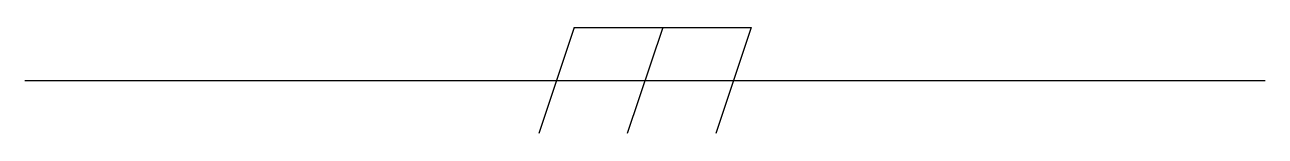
# Model space of a CAD drawing. Header units: millimetres. Extents: x 0 to 70, y -3 to 3.
import ezdxf

# ---------------------------------------------------------------- set-up
doc = ezdxf.new("R2010")
doc.units = ezdxf.units.MM
doc.layers.get('0').update_dxf_attribs({"lineweight": 25, "true_color": 0xffffff})

msp = doc.modelspace()

# ---------------------------------------------------------------- linework, layer by layer
for p, q in [((31, 3), (29, -3)), ((31, 3), (41, 3)), ((36, 3), (34, -3)), ((41, 3), (39, -3)), ((0, 0), (70, 0))]:
    msp.add_line(p, q)

doc.saveas('drawing.dxf')
